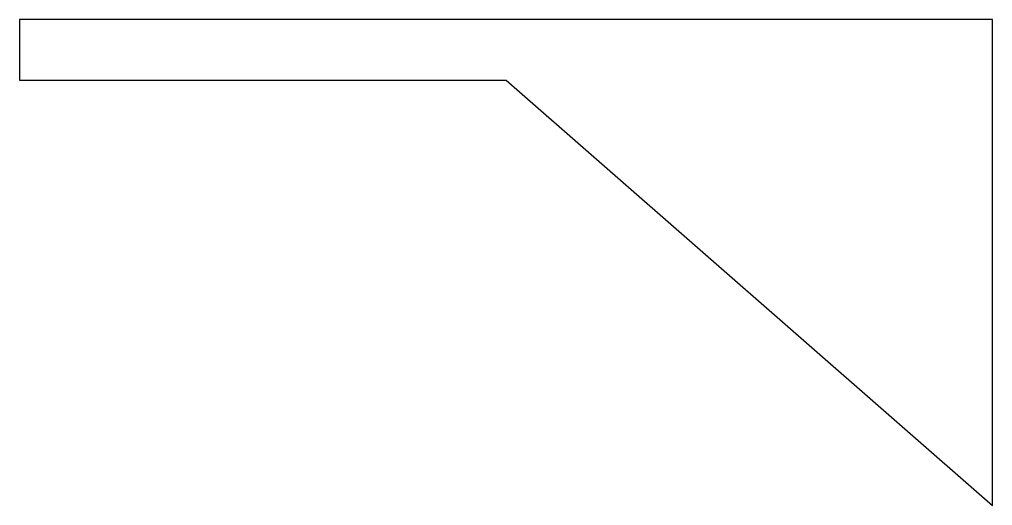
# Model space of a CAD drawing. Header units: millimetres. Extents: x -42.7 to 37.3, y -27.4 to 12.6.
import ezdxf

# ---------------------------------------------------------------- set-up
doc = ezdxf.new("R2010")
doc.units = ezdxf.units.MM

msp = doc.modelspace()

# ---------------------------------------------------------------- linework, layer by layer
at = {"color": 7, "linetype": 'Continuous', "lineweight": 25}
for p, q in [((-42.712, 12.557), (-42.712, 7.557)), ((37.288, 12.557), (-42.712, 12.557)), ((37.288, -27.443), (37.288, 12.557)), ((-42.712, 7.557), (-2.712, 7.557)), ((-2.712, 7.557), (37.288, -27.443))]:
    msp.add_line(p, q, dxfattribs=at)

doc.saveas('drawing.dxf')
